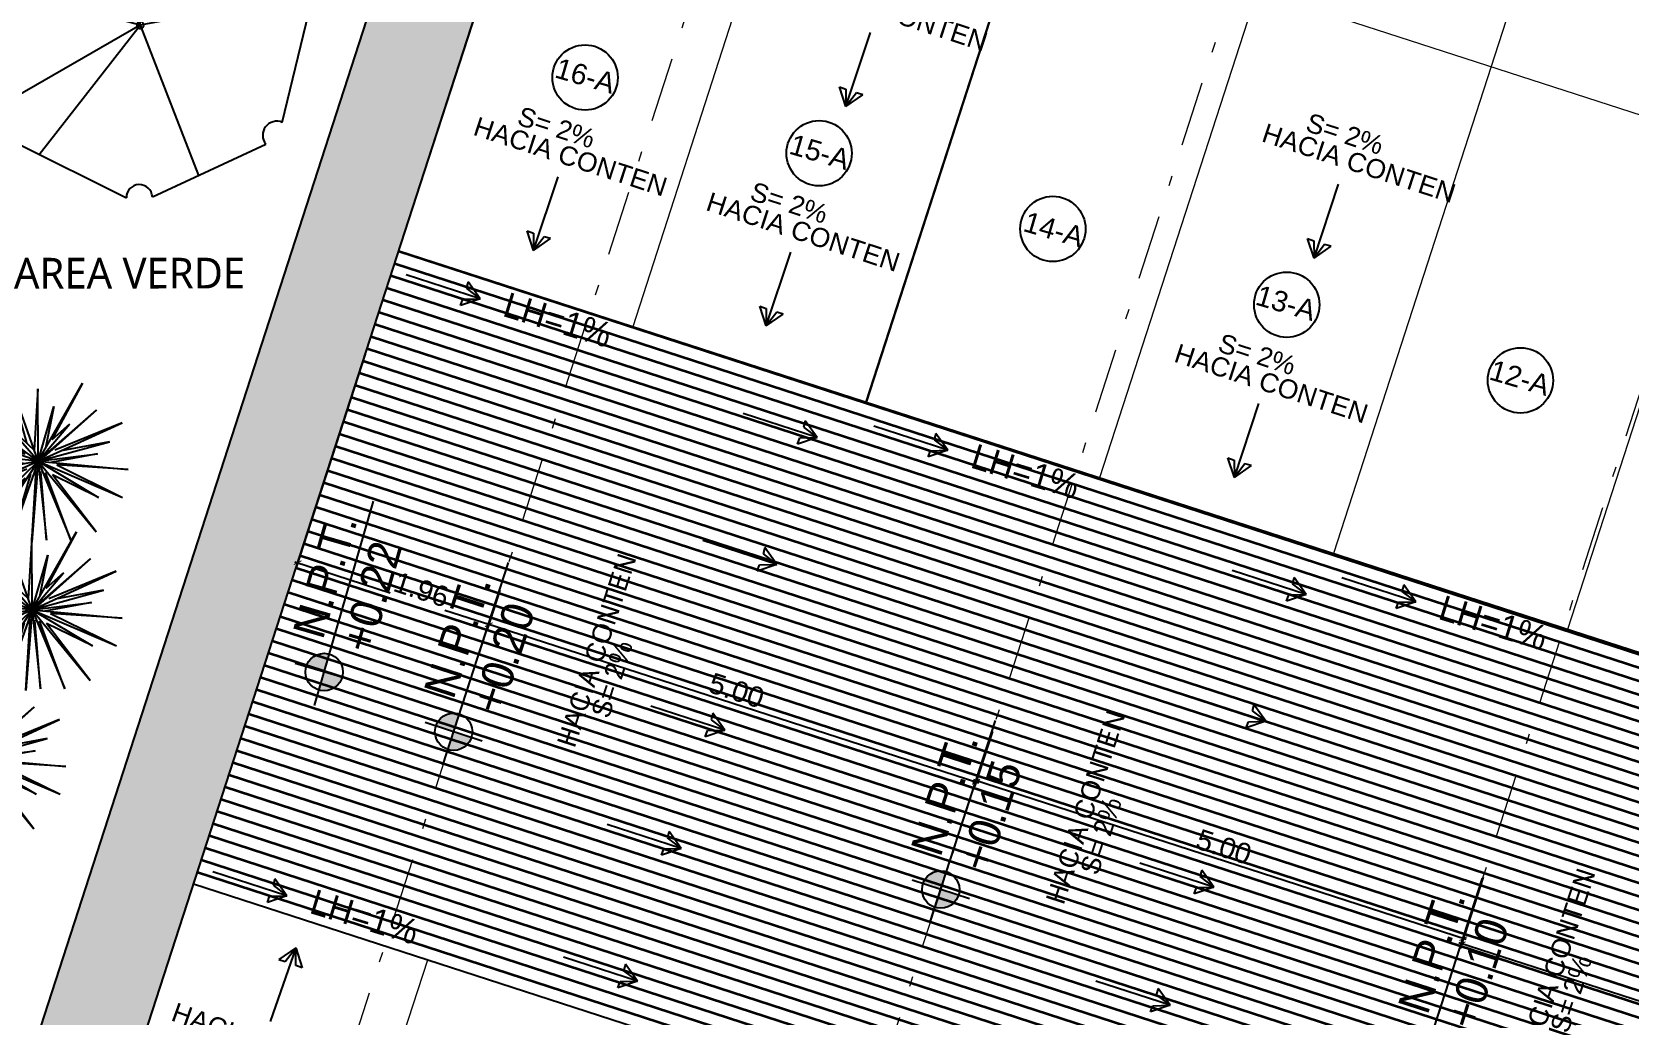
# Model space of a CAD drawing. Header units: feet. Extents: x 1019 to 2236, y -546 to 122.
# Drawn here: x 1097.85 to 1113.45, y -234.72 to -225.11 of the extents above; entities that cross this region are included whole.
import ezdxf

# ---------------------------------------------------------------- set-up
doc = ezdxf.new("R2010")
doc.units = ezdxf.units.FT
doc.header["$LTSCALE"] = 0.05
doc.header["$MEASUREMENT"] = 0
doc.linetypes.add('DASHDOT', pattern=[25.4, 12.7, -6.35, 0, -6.35])
doc.linetypes.add('HIDDEN', pattern=[9.525, 6.35, -3.175])
for name, color, linetype, lineweight in [('A-GENM', 8, 'Continuous', 9), ('AGUA POTABLE', 5, 'HIDDEN', 35), ('arq-pisos', 251, 'Continuous', 5), ('None', 7, 'Continuous', 5), ('VUELOS', 8, 'HIDDEN', 0)]:
    doc.layers.add(name, color=color, linetype=linetype, lineweight=lineweight)
for name, color, linetype in [('ANNDTOBJ', 2, 'Continuous'), ('ANNDTTEXT', 2, 'Continuous'), ('DIM', 10, 'Continuous'), ('TEXXT', 2, 'Continuous'), ('TXT', 2, 'Continuous')]:
    doc.layers.add(name, color=color, linetype=linetype)
doc.layers.add('PLANTS', color=7, linetype='Continuous', true_color=0x005716)
doc.styles.add('ads', font='trebuc.ttf', dxfattribs={"height": 0.14})
doc.styles.add('DAMIAN', font='arial.ttf', dxfattribs={"height": 0.12})
doc.styles.add('ROMAND', font='arial.ttf')
doc.styles.get("Standard").update_dxf_attribs({"font": 'arial.ttf'})
doc.dimstyles.new('KEILY', dxfattribs={"dimtxt": 0.2, "dimasz": 0.06, "dimexe": 0.05, "dimexo": 0.2, "dimgap": 0.03, "dimtad": 1, "dimzin": 1, "dimdsep": 46, "dimtxsty": 'Standard', "dimblk": 'ARCHTICK', "dimcen": 2.5, "dimdle": 0.03, "dimclrd": 256, "dimclre": 256, "dimclrt": 7, "dimadec": 0, "dimazin": 0, "dimtfac": 1, "dimtmove": 2, "dimatfit": 3, "dimfxl": 0.2, "dimfxlon": 1, "dimtolj": 1, "dimtzin": 1, "dimarcsym": 0})

# ---------------------------------------------------------------- blocks, each defined once
blk = doc.blocks.new('ARBOL4')
at = {"layer": 'PLANTS'}
for p, q in [((0.18998, 0.442934), (-0.157772, 0.457476)), ((-0.215225, 0.439234), (-0.445698, 0.173788)), ((-0.172006, 0.430212), (0, 0)), ((0.465439, 0.126688), (0.258534, 0.409628)), ((0, 0), (0.381619, 0.241316)), ((-0.474293, 0.087687), (-0.409359, -0.263952)), ((0.392021, -0.274733), (0.48214, 0.055782)), ((0, 0), (-0.436626, -0.116299)), ((-0.37373, -0.251589), (0, 0)), ((0, 0), (-0.030926, -0.456175)), ((0.410256, -0.207857), (0, 0)), ((0, 0), (0.311329, -0.356352)), ((-0.375843, -0.309965), (-0.049034, -0.484529)), ((0.011921, -0.485418), (0.345337, -0.341692))]:
    blk.add_line(p, q, dxfattribs=at)
for centre, radius, start, end in [((-0.189074, 0.45647), 0.031319, 213.386078, 1.840691), ((0.228399, 0.434803), 0.03927, 168.050674, 320.127319), ((-0.47347, 0.135212), 0.047533, 269.007996, 54.248581), ((0.474388, 0.091377), 0.036427, 104.220505, 282.287354), ((0, 0), 0.01, 0, 180), ((0, 0), 0.01, 180, 0), ((-0.383672, -0.280455), 0.030531, 284.858551, 147.280869), ((0.371318, -0.310052), 0.04094, 59.622765, 230.608597), ((-0.018543, -0.484042), 0.030495, 357.413361, 180.915833)]:
    blk.add_arc(centre, radius, start, end, dxfattribs=at)
blk = doc.blocks.new('T36')
at = {"color": 86, "linetype": 'Continuous'}
for p, q in [((-0.0034, -0.0094), (-0.0541, 0.4721)), ((-0.0541, 0.4721), (-0.0034, 0.092)), ((-0.0034, -0.0094), (0.0979, 0.4721)), ((-0.0034, 0.092), (0.0979, 0.4721)), ((-0.0034, -0.0094), (-0.2936, 0.3918)), ((-0.2936, 0.3918), (-0.0795, 0.0666)), ((-0.0034, -0.0094), (-0.1808, 0.3454)), ((-0.1808, 0.3454), (-0.083, 0.1007)), ((-0.0034, -0.0094), (0.3071, 0.3693)), ((-0.0034, -0.0094), (0.1233, 0.3454)), ((0.3071, 0.3693), (0.0526, 0.0804)), ((0.1233, 0.3454), (0.0526, 0.0804)), ((-0.0034, -0.0094), (-0.1048, 0.2947)), ((-0.1048, 0.2947), (-0.0107, 0.0594)), ((-0.0034, -0.0094), (-0.3329, 0.244)), ((-0.3329, 0.244), (-0.0288, 0.0159)), ((-0.0034, -0.0094), (0.3767, 0.244)), ((0.3767, 0.244), (0.0473, 0.0413)), ((-0.0034, -0.0094), (-0.4596, 0.1426)), ((-0.4596, 0.1426), (-0.1302, 0.0413)), ((-0.0034, -0.0094), (-0.2315, 0.1173)), ((-0.2315, 0.1173), (-0.1302, 0.0413)), ((-0.0034, -0.0094), (0.4021, 0.1173)), ((0.4021, 0.1173), (0.0473, 0.0159)), ((-0.0034, -0.0094), (-0.3076, 0.0159)), ((-0.3076, 0.0159), (-0.0795, 0.0159)), ((-0.0034, -0.0094), (0.4274, 0.0413)), ((0.4274, 0.0413), (0.0473, -0.0094)), ((-0.0034, -0.0094), (-0.4343, -0.2629)), ((-0.0034, -0.0094), (-0.3836, -0.0854)), ((-0.3836, -0.0854), (-0.0585, -0.0418)), ((-0.0034, -0.0094), (-0.1808, -0.3896)), ((-0.0034, -0.0094), (-0.1808, -0.2375)), ((-0.1808, -0.2375), (-0.0585, -0.0418)), ((-0.0288, -0.0854), (-0.1808, -0.3896)), ((-0.0034, -0.0094), (-0.0541, -0.3642)), ((-0.0541, -0.3642), (-0.0288, -0.0854)), ((-0.0034, -0.0094), (0.1832, -0.4725)), ((-0.0034, -0.0094), (0.4274, -0.1868)), ((-0.0034, -0.0094), (0.0219, -0.2882)), ((-0.0034, -0.0094), (0.3514, -0.0601)), ((-0.0034, -0.0094), (0.1993, -0.2882)), ((-0.0034, -0.0094), (0.326, -0.2375)), ((0.0219, -0.2882), (0.0219, -0.0854)), ((0.1993, -0.2882), (0.0473, -0.0601)), ((0.1832, -0.4725), (0.0473, -0.0854)), ((0.3514, -0.0601), (0.0726, -0.0348)), ((0.4274, -0.1868), (0.0979, -0.0601)), ((0.0979, -0.0601), (0.326, -0.2375)), ((-0.4343, -0.2629), (-0.0887, -0.0901))]:
    blk.add_line(p, q, dxfattribs=at)
blk = doc.blocks.new('Arbol222')
at = {"layer": 'PLANTS', "lineweight": 15, "xscale": 1.5, "yscale": 1.5, "zscale": 1.5}
blk.add_blockref('T36', (0.005, 0.014), dxfattribs=at)
blk = doc.blocks.new('A$C04841795')
at = {"ltscale": 45}
h = blk.add_hatch(color=256, dxfattribs=at)
h.dxf.hatch_style = 1
h.paths.add_polyline_path([(0.1788, 0.2494), (0.1788, 0.1538), (0.2744, 0.1538, 0.414214)])
h.paths.add_polyline_path([(0.1788, 0.1538), (0.0832, 0.1538, 0.414214), (0.1788, 0.0582)])
at = {"layer": 'TXT', "ltscale": 45}
for p, q in [((0.1788, 0), (0.1788, 0.3075)), ((0, 0.1538), (1.0873, 0.1538))]:
    blk.add_line(p, q, dxfattribs=at)
blk.add_circle((0.1788, 0.1538), 0.0956, dxfattribs=at)
blk = doc.blocks.new('_ArchTick')
at = {"color": 0, "linetype": 'ByBlock', "const_width": 0.15}
blk.add_lwpolyline([(-0.5, -0.5), (0.5, 0.5)], dxfattribs=at)
blk = doc.blocks.new('*D70')
at = {"layer": 'Defpoints', "color": 0, "transparency": 16777216}
for p in [(1112.088, -233.179), (1111.816, -234.02), (1116.608, -235.452)]:
    blk.add_point(p, dxfattribs=at)
at = {"layer": 'DIM', "lineweight": -2, "transparency": 16777216}
for p, q in [((1112.027, -233.369), (1111.8, -234.068)), ((1116.601, -235.57), (1111.787, -234.011)), ((1116.572, -235.561), (1116.557, -235.608))]:
    blk.add_line(p, q, dxfattribs=at)
at = {"layer": 'DIM', "lineweight": -2, "transparency": 16777216, "xscale": 0.06, "yscale": 0.06, "zscale": 0.06}
for p, rotation in [((1111.816, -234.02), 162.0570126603749), ((1116.572, -235.561), 342.0570126603749)]:
    blk.add_blockref('_ArchTick', p, dxfattribs=dict(at, rotation=rotation))
at = {"layer": 'DIM', "color": 7, "transparency": 16777216, "insert": (1114.235, -234.665), "char_height": 0.2, "attachment_point": 5, "rotation": 342.057}
blk.add_mtext('\\A1;5.00', dxfattribs=at)
blk = doc.blocks.new('*D71')
at = {"layer": 'Defpoints', "color": 0, "transparency": 16777216}
for p in [(1107.293, -231.756), (1107.075, -232.43), (1112.088, -233.179)]:
    blk.add_point(p, dxfattribs=at)
at = {"layer": 'DIM', "lineweight": -2, "transparency": 16777216}
for p, q in [((1107.232, -231.946), (1107.06, -232.477)), ((1111.86, -233.979), (1107.047, -232.42)), ((1112.027, -233.369), (1111.817, -234.018))]:
    blk.add_line(p, q, dxfattribs=at)
at = {"layer": 'DIM', "lineweight": -2, "transparency": 16777216, "xscale": 0.06, "yscale": 0.06, "zscale": 0.06}
for p, rotation in [((1107.075, -232.43), 162.0570126603749), ((1111.832, -233.97), 342.0570126603749)]:
    blk.add_blockref('_ArchTick', p, dxfattribs=dict(at, rotation=rotation))
at = {"layer": 'DIM', "color": 7, "transparency": 16777216, "insert": (1109.494, -233.074), "char_height": 0.2, "attachment_point": 5, "rotation": 342.057}
blk.add_mtext('\\A1;5.00', dxfattribs=at)
blk = doc.blocks.new('*D72')
at = {"layer": 'Defpoints', "color": 0, "transparency": 16777216}
for p in [(1102.484, -230.377), (1102.314, -230.903), (1107.293, -231.756)]:
    blk.add_point(p, dxfattribs=at)
at = {"layer": 'DIM', "lineweight": -2, "transparency": 16777216}
for p, q in [((1102.422, -230.568), (1102.299, -230.95)), ((1107.099, -232.452), (1102.285, -230.893)), ((1107.232, -231.946), (1107.055, -232.49))]:
    blk.add_line(p, q, dxfattribs=at)
at = {"layer": 'DIM', "lineweight": -2, "transparency": 16777216, "xscale": 0.06, "yscale": 0.06, "zscale": 0.06}
for p, rotation in [((1102.314, -230.903), 162.0570126603749), ((1107.071, -232.443), 342.0570126603749)]:
    blk.add_blockref('_ArchTick', p, dxfattribs=dict(at, rotation=rotation))
at = {"layer": 'DIM', "color": 7, "transparency": 16777216, "insert": (1104.733, -231.547), "char_height": 0.2, "attachment_point": 5, "rotation": 342.057}
blk.add_mtext('\\A1;5.00', dxfattribs=at)
blk = doc.blocks.new('*D73')
at = {"layer": 'Defpoints', "color": 0, "transparency": 16777216}
for p in [(1101.169, -228.07), (1100.447, -230.298), (1102.484, -230.377)]:
    blk.add_point(p, dxfattribs=at)
at = {"layer": 'DIM', "lineweight": -2, "transparency": 16777216}
for p, q in [((1101.107, -228.26), (1100.432, -230.346)), ((1100.418, -230.289), (1101.352, -230.591)), ((1102.422, -230.568), (1102.299, -230.95)), ((1102.343, -230.912), (1101.885, -230.764))]:
    blk.add_line(p, q, dxfattribs=at)
at = {"layer": 'DIM', "lineweight": -2, "transparency": 16777216, "xscale": 0.06, "yscale": 0.06, "zscale": 0.06}
for p, rotation in [((1100.447, -230.298), 162.0570126603749), ((1102.314, -230.903), 342.0570126603749)]:
    blk.add_blockref('_ArchTick', p, dxfattribs=dict(at, rotation=rotation))
at = {"layer": 'DIM', "color": 7, "transparency": 16777216, "insert": (1101.656, -230.561), "char_height": 0.2, "attachment_point": 5, "rotation": 342.057}
blk.add_mtext('\\A1;1.96', dxfattribs=at)

msp = doc.modelspace()

# ---------------------------------------------------------------- hatches: boundary and pattern name
at = {"layer": 'AGUA POTABLE', "ltscale": 3}
h = msp.add_hatch(dxfattribs=at)
h.set_pattern_fill('ANSI31', color=8, angle=117)
h.set_pattern_definition([(162, (183.47086, -178.05637), (-0.038627124, -0.118882065), [])])
edge = h.paths.add_edge_path()
edge.add_line((1099.431, -233.436), (1101.436, -227.253))
edge.add_line((1101.436, -227.253), (1122.327, -234.019))
edge.add_line((1122.327, -234.019), (1120.325, -240.202))
edge.add_line((1120.325, -240.202), (1099.433, -233.437))
at = {"layer": 'arq-pisos'}
h = msp.add_hatch(dxfattribs=at)
h.set_pattern_fill('AR-HBONE', color=256, scale=0.06, angle=90)
h.set_pattern_definition([(135, (856.79267, 77.64975), (-0.33941125, 5e-17), [0.72, -0.24]), (225, (856.62297, 77.81946), (-0.33941125, 5e-17), [0.72, -0.24])])
edge = h.paths.add_edge_path()
edge.add_line((1080.467, -237.046), (1087.644, -237.036))
edge.add_line((1087.644, -237.036), (1087.644, -237.035))
edge.add_line((1087.644, -237.035), (1096.14, -237.024))
edge.add_line((1096.14, -237.024), (1096.327, -238.168))
edge.add_arc((1097.314, -238.007), 1, 189.2909, 252.057)
edge.add_line((1097.006, -238.958), (1116.044, -245.123))
edge.add_line((1116.044, -245.123), (1116.352, -244.171))
edge.add_line((1116.352, -244.171), (1097.89, -238.193))
edge.add_line((1097.89, -238.193), (1102.974, -222.496))
edge.add_line((1102.974, -222.496), (1107.543, -223.975))
edge.add_line((1107.543, -223.975), (1109.073, -219.215))
edge.add_line((1109.073, -219.215), (1108.705, -219.096))
edge.add_line((1108.705, -219.096), (1108.219, -219.094))
edge.add_line((1108.219, -219.094), (1106.986, -222.901))
edge.add_line((1106.986, -222.901), (1102.289, -221.381))
edge.add_line((1102.289, -221.381), (1097.934, -234.83))
edge.add_arc((1096.983, -234.522), 1, 270.0737, 342.057, ccw=False)
edge.add_line((1096.984, -235.522), (1087.178, -235.534))
edge.add_line((1087.178, -235.534), (1087.178, -232.365))
edge.add_line((1087.178, -232.365), (1085.174, -232.367))
edge.add_line((1085.174, -232.367), (1085.178, -235.538))
edge.add_line((1085.178, -235.538), (1080.465, -235.544))
edge.add_line((1080.465, -235.544), (1070.904, -229.366))
edge.add_line((1070.904, -229.366), (1070.673, -231.353))
edge.add_line((1070.673, -231.353), (1079.234, -236.885))
edge.add_arc((1079.777, -236.045), 1, 237.1316, 270.0737)
edge.add_line((1079.778, -237.045), (1080.467, -237.046))

# ---------------------------------------------------------------- linework, layer by layer
at = {"layer": 'A-GENM'}
for p, q in [((1109.073, -219.215), (1105.992, -228.729)), ((1111.359, -219.955), (1108.278, -229.469)), ((1113.644, -220.696), (1110.564, -230.209)), ((1102.289, -221.381), (1097.934, -234.83)), ((1115.93, -221.436), (1112.85, -230.949)), ((1102.974, -222.496), (1101.433, -227.253)), ((1102.976, -222.497), (1101.436, -227.253)), ((1102.974, -222.496), (1121.247, -228.413)), ((1105.259, -223.236), (1103.719, -227.993)), ((1107.543, -223.975), (1106.002, -228.732)), ((1097.89, -238.193), (1101.436, -227.253)), ((1097.893, -238.194), (1099.433, -233.437)), ((1100.176, -238.933), (1101.717, -234.177))]:
    msp.add_line(p, q, dxfattribs=at)
at = {"layer": 'ANNDTOBJ'}
msp.add_line((1101.436, -227.253), (1122.327, -234.019), dxfattribs=at)
at = {"layer": 'ANNDTOBJ', "extrusion": (7.74729e-15, 7.31823e-14, -1)}
msp.add_line((1099.431, -233.436), (1117.94, -239.43), dxfattribs=at)
at = {"layer": 'ANNDTTEXT', "ltscale": 0.5}
for p, q in [((1105.802, -225.843), (1106.041, -225.121)), ((1105.802, -225.843), (1105.738, -225.651)), ((1105.738, -225.651), (1105.8, -225.674)), ((1105.8, -225.674), (1105.802, -225.843)), ((1105.905, -225.709), (1105.802, -225.843)), ((1105.968, -225.727), (1105.905, -225.709)), ((1105.802, -225.843), (1105.968, -225.727)), ((1102.751, -227.249), (1102.991, -226.528)), ((1110.374, -227.323), (1110.613, -226.601)), ((1102.751, -227.249), (1102.688, -227.057)), ((1102.688, -227.057), (1102.749, -227.08)), ((1102.749, -227.08), (1102.751, -227.249)), ((1102.854, -227.115), (1102.751, -227.249)), ((1102.917, -227.133), (1102.854, -227.115)), ((1102.751, -227.249), (1102.917, -227.133)), ((1105.024, -227.985), (1105.264, -227.264)), ((1110.374, -227.323), (1110.31, -227.131)), ((1110.31, -227.131), (1110.371, -227.154)), ((1110.371, -227.154), (1110.374, -227.323)), ((1110.477, -227.189), (1110.374, -227.323)), ((1110.374, -227.323), (1110.54, -227.207)), ((1110.54, -227.207), (1110.477, -227.189)), ((1102.229, -227.721), (1101.506, -227.486)), ((1102.112, -227.555), (1102.094, -227.618)), ((1102.229, -227.721), (1102.112, -227.555)), ((1102.229, -227.721), (1102.037, -227.786)), ((1102.037, -227.786), (1102.06, -227.724)), ((1102.06, -227.724), (1102.229, -227.721)), ((1102.094, -227.618), (1102.229, -227.721)), ((1105.024, -227.985), (1104.961, -227.793)), ((1104.961, -227.793), (1105.022, -227.816)), ((1105.022, -227.816), (1105.024, -227.985)), ((1105.127, -227.851), (1105.024, -227.985)), ((1105.024, -227.985), (1105.19, -227.87)), ((1105.19, -227.87), (1105.127, -227.851)), ((1109.596, -229.466), (1109.835, -228.744)), ((1105.521, -229.076), (1104.798, -228.842)), ((1105.404, -228.911), (1105.386, -228.974)), ((1105.386, -228.974), (1105.521, -229.076)), ((1105.521, -229.076), (1105.404, -228.911)), ((1106.798, -229.2), (1106.075, -228.966)), ((1105.521, -229.076), (1105.33, -229.141)), ((1105.33, -229.141), (1105.352, -229.08)), ((1105.352, -229.08), (1105.521, -229.076)), ((1106.681, -229.035), (1106.663, -229.098)), ((1106.663, -229.098), (1106.798, -229.2)), ((1106.798, -229.2), (1106.681, -229.035)), ((1106.798, -229.2), (1106.606, -229.265)), ((1106.606, -229.265), (1106.629, -229.204)), ((1106.629, -229.204), (1106.798, -229.2)), ((1109.596, -229.466), (1109.532, -229.274)), ((1109.532, -229.274), (1109.594, -229.296)), ((1109.594, -229.296), (1109.596, -229.466)), ((1109.699, -229.331), (1109.596, -229.466)), ((1109.596, -229.466), (1109.762, -229.35)), ((1109.762, -229.35), (1109.699, -229.331)), ((1105.128, -230.315), (1104.404, -230.081)), ((1105.01, -230.15), (1104.993, -230.213)), ((1104.993, -230.213), (1105.128, -230.315)), ((1105.128, -230.315), (1105.01, -230.15)), ((1105.128, -230.315), (1104.936, -230.381)), ((1104.936, -230.381), (1104.958, -230.319)), ((1104.958, -230.319), (1105.128, -230.315)), ((1110.296, -230.608), (1109.573, -230.374)), ((1110.179, -230.443), (1110.161, -230.506)), ((1110.161, -230.506), (1110.296, -230.608)), ((1110.296, -230.608), (1110.179, -230.443)), ((1111.367, -230.68), (1110.644, -230.445)), ((1111.25, -230.515), (1111.232, -230.578)), ((1111.367, -230.68), (1111.25, -230.515)), ((1110.296, -230.608), (1110.105, -230.673)), ((1110.105, -230.673), (1110.127, -230.611)), ((1110.127, -230.611), (1110.296, -230.608)), ((1111.367, -230.68), (1111.176, -230.745)), ((1111.176, -230.745), (1111.198, -230.683)), ((1111.198, -230.683), (1111.367, -230.68)), ((1111.232, -230.578), (1111.367, -230.68)), ((1109.903, -231.847), (1109.179, -231.613)), ((1104.62, -231.934), (1103.896, -231.7)), ((1104.502, -231.769), (1104.484, -231.832)), ((1104.62, -231.934), (1104.502, -231.769)), ((1109.786, -231.682), (1109.768, -231.745)), ((1109.768, -231.745), (1109.903, -231.847)), ((1109.903, -231.847), (1109.786, -231.682)), ((1104.62, -231.934), (1104.428, -232)), ((1104.428, -232), (1104.45, -231.938)), ((1104.45, -231.938), (1104.62, -231.934)), ((1104.484, -231.832), (1104.62, -231.934)), ((1109.903, -231.847), (1109.711, -231.912)), ((1109.711, -231.912), (1109.734, -231.851)), ((1109.734, -231.851), (1109.903, -231.847)), ((1104.193, -233.089), (1103.469, -232.855)), ((1104.075, -232.924), (1104.057, -232.987)), ((1104.057, -232.987), (1104.193, -233.089)), ((1104.193, -233.089), (1104.075, -232.924)), ((1104.193, -233.089), (1104.001, -233.155)), ((1104.001, -233.155), (1104.023, -233.093)), ((1104.023, -233.093), (1104.193, -233.089)), ((1100.342, -233.552), (1099.619, -233.317)), ((1109.395, -233.466), (1108.671, -233.232)), ((1109.278, -233.301), (1109.26, -233.364)), ((1109.395, -233.466), (1109.278, -233.301)), ((1100.225, -233.386), (1100.207, -233.449)), ((1100.207, -233.449), (1100.342, -233.552)), ((1100.342, -233.552), (1100.225, -233.386)), ((1109.395, -233.466), (1109.203, -233.531)), ((1109.203, -233.531), (1109.225, -233.47)), ((1109.225, -233.47), (1109.395, -233.466)), ((1109.26, -233.364), (1109.395, -233.466)), ((1100.342, -233.552), (1100.151, -233.617)), ((1100.151, -233.617), (1100.173, -233.555)), ((1100.173, -233.555), (1100.342, -233.552)), ((1100.43, -234.061), (1100.178, -234.779)), ((1100.43, -234.061), (1100.262, -234.175)), ((1100.324, -234.194), (1100.43, -234.061)), ((1100.429, -234.231), (1100.43, -234.061)), ((1100.43, -234.061), (1100.49, -234.255)), ((1100.262, -234.175), (1100.324, -234.194)), ((1100.49, -234.255), (1100.429, -234.231)), ((1103.766, -234.385), (1103.042, -234.151)), ((1103.649, -234.22), (1103.631, -234.283)), ((1103.631, -234.283), (1103.766, -234.385)), ((1103.766, -234.385), (1103.649, -234.22)), ((1103.766, -234.385), (1103.574, -234.45)), ((1103.574, -234.45), (1103.597, -234.388)), ((1103.597, -234.388), (1103.766, -234.385)), ((1108.968, -234.621), (1108.244, -234.387)), ((1108.85, -234.456), (1108.832, -234.519)), ((1108.832, -234.519), (1108.968, -234.621)), ((1108.968, -234.621), (1108.85, -234.456)), ((1108.968, -234.621), (1108.776, -234.686)), ((1108.776, -234.686), (1108.798, -234.625)), ((1108.798, -234.625), (1108.968, -234.621))]:
    msp.add_line(p, q, dxfattribs=at)
at = {"layer": 'DIM'}
msp.add_lwpolyline([(1116.352, -244.171), (1097.89, -238.193), (1102.974, -222.496), (1107.543, -223.975), (1109.073, -219.215), (1108.705, -219.096), (1108.219, -219.094), (1106.986, -222.901), (1102.289, -221.381), (1097.934, -234.83, -0.324839), (1096.984, -235.522)], format="xyb", dxfattribs=at)
at = {"layer": 'TXT'}
for centre in [(1103.254, -225.559), (1105.54, -226.299), (1107.823, -227.038), (1110.107, -227.778), (1112.39, -228.517)]:
    msp.add_circle(centre, 0.319, dxfattribs=at)
at = {"layer": 'VUELOS', "linetype": 'DASHDOT'}
for p, q in [((1097.155, -246.834), (1108.584, -211.539)), ((1101.912, -248.374), (1113.341, -213.079)), ((1106.669, -249.914), (1118.098, -214.619))]:
    msp.add_line(p, q, dxfattribs=at)

# ---------------------------------------------------------------- block references
at = {"ltscale": 45}
for p, xscale, yscale, zscale, rotation in [((1100.893, -231.776), 1.910999999999999, 1.910999999999999, 1.910999999999999, 73.83679829917293), ((1100.893, -231.776), 1.910999999999999, 1.910999999999999, 1.910999999999999, 73.83679829917293), ((1102.145, -232.365), 1.910999999999998, 1.910999999999998, 1.910999999999998, 72.05701266037356), ((1102.145, -232.365), 1.910999999999998, 1.910999999999998, 1.910999999999998, 72.05701266037356), ((1106.902, -233.906), 1.910999999999998, 1.910999999999998, 1.910999999999998, 72.05701266037356), ((1106.902, -233.906), 1.910999999999998, 1.910999999999998, 1.910999999999998, 72.05701266037356), ((1111.659, -235.446), 1.910999999999998, 1.910999999999998, 1.910999999999998, 72.05701266037356), ((1111.659, -235.446), 1.910999999999998, 1.910999999999998, 1.910999999999998, 72.05701266037356)]:
    msp.add_blockref('A$C04841795', p, dxfattribs=dict(at, xscale=xscale, yscale=yscale, zscale=zscale, rotation=rotation))
at = {"layer": 'None', "lineweight": 15}
for name, p, xscale, yscale, zscale, rotation in [('ARBOL4', (1098.91, -225.047), 3.487943930335798, 3.487943930335798, 3.487943930335798, 258.7903459937169), ('Arbol222', (1097.912, -229.308), 1.215642893999417, 1.215642893999417, 1.215642893999417, 258.7903459937172), ('Arbol222', (1097.853, -230.759), 1.215642893999417, 1.215642893999417, 1.215642893999417, 258.7903459937172), ('Arbol222', (1097.302, -232.208), 1.215642893999417, 1.215642893999417, 1.215642893999417, 258.7903459937172)]:
    msp.add_blockref(name, p, dxfattribs=dict(at, xscale=xscale, yscale=yscale, zscale=zscale, rotation=rotation))

# ---------------------------------------------------------------- texts
at = {"layer": 'TEXXT', "width": 2.88576, "style": 'DAMIAN'}
for s, insert, char_height, attachment_point, rotation in [('HACIA CONTEN', (1105.279, -224.701), 0.18602, 7, 341.9402), ('S= 2%', (1102.577, -226.017), 0.186, 7, 341.9402), ('HACIA CONTEN', (1102.149, -226.118), 0.18602, 7, 341.9402), ('HACIA CONTEN', (1109.85, -226.182), 0.18602, 7, 341.9402), ('S= 2%', (1110.278, -226.08), 0.186, 7, 341.9402), ('S= 2%', (1104.85, -226.753), 0.186, 7, 341.9402), ('HACIA CONTEN', (1104.422, -226.854), 0.18602, 7, 341.9402), ('HACIA CONTEN', (1108.994, -228.334), 0.18602, 7, 341.9402), ('S= 2%', (1109.421, -228.233), 0.186, 7, 341.9402), ('HACIA CONTEN', (1102.975, -232.059, -7.2), 0.18602, 1, 72), ('S= 2%', (1103.309, -231.773, -7.2), 0.186, 1, 72), ('HACIA CONTEN', (1107.75, -233.591, -7.2), 0.18602, 1, 72), ('S= 2%', (1108.084, -233.304, -7.2), 0.186, 1, 72), ('HACIA CONTEN', (1112.342, -235.133, -7.2), 0.18602, 1, 72), ('S= 2%', (1112.676, -234.847, -7.2), 0.186, 1, 72), ('HACIA CONTEN', (1099.262, -234.59), 0.18602, 1, 340.4222)]:
    msp.add_mtext(s, dxfattribs=dict(at, insert=insert, char_height=char_height, attachment_point=attachment_point, rotation=rotation))
at = {"layer": 'TXT', "ltscale": 45, "style": 'ROMAND'}
for s, rotation, p in [('N.P.T.', 73.8368, (1100.692, -231.061)), ('N.P.T.', 73.8368, (1100.692, -231.061)), ('+0.22', 73.8368, (1101.164, -231.198)), ('N.P.T.', 72.057, (1101.967, -231.645)), ('N.P.T.', 72.057, (1101.967, -231.645)), ('+0.20', 72.057, (1102.435, -231.796)), ('N.P.T.', 72.057, (1106.724, -233.185)), ('N.P.T.', 72.057, (1106.724, -233.185)), ('+0.15', 72.057, (1107.191, -233.337)), ('N.P.T.', 72.057, (1111.481, -234.726)), ('N.P.T.', 72.057, (1111.481, -234.726)), ('+0.10', 72.057, (1111.948, -234.877))]:
    msp.add_text(s, height=0.3096, rotation=rotation, dxfattribs=at).set_placement(p)
at = {"layer": 'TXT', "char_height": 0.2, "attachment_point": 1, "rotation": 343.7276}
for s, insert in [('16-A', (1103.002, -225.363)), ('15-A', (1105.291, -226.108)), ('14-A', (1107.577, -226.864)), ('13-A', (1109.845, -227.582)), ('12-A', (1112.129, -228.313))]:
    msp.add_mtext_dynamic_manual_height_columns(s, width=0.99636, gutter_width=1, heights=[0], dxfattribs=dict(at, insert=insert))
at = {"layer": 'TXT', "style": 'ads'}
for s, insert, char_height, width, attachment_point, rotation in [('AREA VERDE', (1098.805, -227.32), 0.3, 2.688, 2, 0.0185), ('{\\fSchadow Lt BT|b0|i0|c0|p18;LH=1%}', (1102.951, -228.045), 0.24336, 4.67251, 8, 342.9536), ('{\\fSchadow Lt BT|b0|i0|c0|p18;LH=1%}', (1107.52, -229.525), 0.24336, 4.67251, 8, 342.9536), ('{\\fSchadow Lt BT|b0|i0|c0|p18;LH=1%}', (1112.089, -231.004), 0.24336, 4.67251, 8, 342.9536), ('{\\fSchadow Lt BT|b0|i0|c0|p18;LH=1%}', (1101.064, -233.876), 0.24336, 4.67251, 8, 342.9536)]:
    msp.add_mtext(s, dxfattribs=dict(at, insert=insert, char_height=char_height, width=width, attachment_point=attachment_point, rotation=rotation))

# ---------------------------------------------------------------- dimensions: what is measured, and where the dimension line sits
at = {"layer": 'DIM'}
dim = msp.add_linear_dim(base=(1100.447, -230.298), p1=(1102.484, -230.377), p2=(1101.169, -228.07), angle=342.057, dimstyle='KEILY', override={"dimfxl": 50}, dxfattribs=at)
dim.commit()
dim.dimension.update_dxf_attribs({"geometry": '*D73', "text_midpoint": (1101.656, -230.561), "dimtype": 160})
for base, p1, p2, picture, middle in [((1102.314, -230.903), (1107.293, -231.756), (1102.484, -230.377), '*D72', (1104.733, -231.547)), ((1107.075, -232.43), (1112.088, -233.179), (1107.293, -231.756), '*D71', (1109.494, -233.074)), ((1111.816, -234.02), (1116.608, -235.452), (1112.088, -233.179), '*D70', (1114.235, -234.665))]:
    dim = msp.add_linear_dim(base=base, p1=p1, p2=p2, angle=342.057, dimstyle='KEILY', override={"dimfxl": 50}, dxfattribs=at)
    dim.commit()
    dim.dimension.update_dxf_attribs({"geometry": picture, "text_midpoint": middle})

doc.saveas('drawing.dxf')
